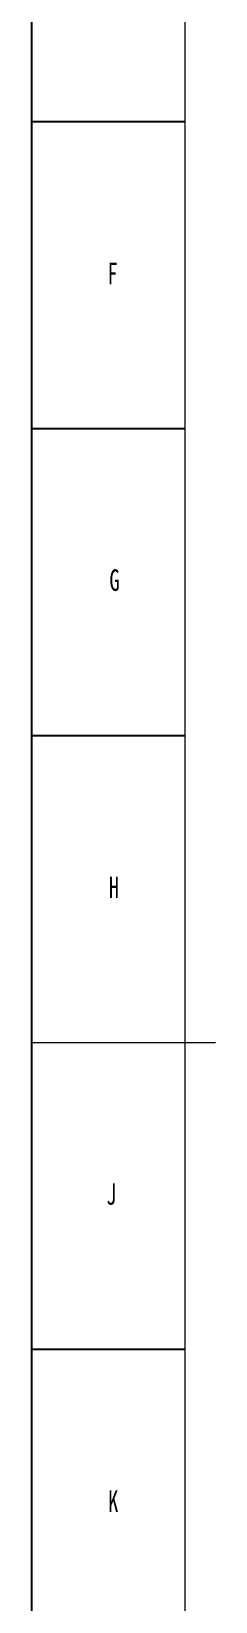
# Model space of a CAD drawing. Header units: millimetres. Extents: x 0 to 1189, y 0 to 841.
# Drawn here: x 0 to 30, y 329.4 to 585.2 of the extents above; entities that cross this region are included whole.
import ezdxf

# ---------------------------------------------------------------- set-up
doc = ezdxf.new("R2010")
doc.units = ezdxf.units.MM
doc.layers.add('10', color=7, linetype='Continuous')
doc.layers.add('5', color=7, linetype='Continuous')
doc.styles.add('SLDTEXTSTYLE5', font='TXT', dxfattribs={"width": 0.7})

msp = doc.modelspace()

# ---------------------------------------------------------------- linework, layer by layer
at = {"layer": '5', "color": 7}
msp.add_line((0, 841), (0, 0), dxfattribs=at)
at = {"layer": '5', "color": 7, "lineweight": 15}
msp.add_line((25, 831.05), (25, 10), dxfattribs=at)
at = {"layer": '5'}
for p, q in [((0, 570.5), (25, 570.5)), ((0, 520.5), (25, 520.5)), ((0, 470.5), (25, 470.5)), ((0, 370.5), (25, 370.5))]:
    msp.add_line(p, q, dxfattribs=at)
at = {"layer": '5', "lineweight": 15}
msp.add_line((0, 420.5), (30, 420.5), dxfattribs=at)

# ---------------------------------------------------------------- texts
at = {"layer": '10', "char_height": 3.5, "attachment_point": 2, "style": 'SLDTEXTSTYLE5'}
for s, insert in [('F', (13.22, 547.5)), ('G', (13.54, 497.56)), ('H', (13.43, 447.5)), ('J', (13.02, 397.56)), ('K', (13.32, 347.5))]:
    msp.add_mtext(s, dxfattribs=dict(at, insert=insert))

doc.saveas('drawing.dxf')
